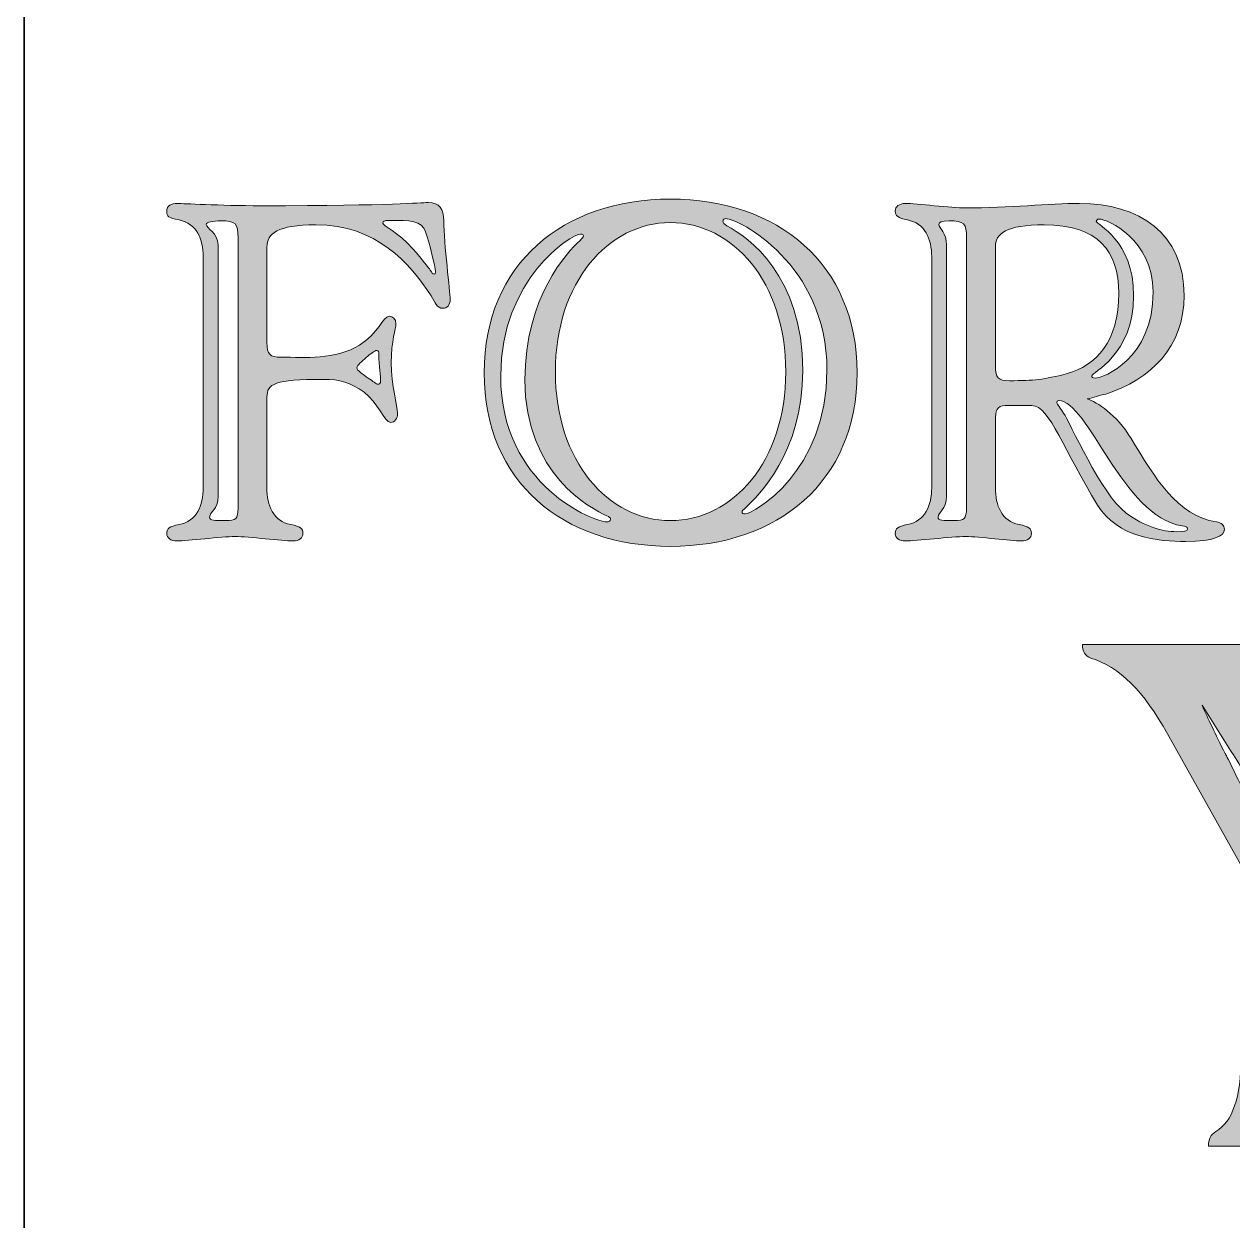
# Model space of a CAD drawing. Extents: x 68 to 882, y -1074 to 317.
# Drawn here: x 68.5 to 273.8, y -328.2 to -124.9 of the extents above; entities that cross this region are included whole.
import ezdxf

# ---------------------------------------------------------------- set-up
doc = ezdxf.new("R2010")
doc.units = 0
doc.header["$MEASUREMENT"] = 0
doc.layers.add('Layer 1', color=7, linetype='Continuous', lineweight=0)

# ---------------------------------------------------------------- blocks, each defined once
blk = doc.blocks.new('Block_5')
at = {"layer": 'Layer 1', "true_color": 0x000000, "transparency": 33554687}
h = blk.add_hatch(color=18, dxfattribs=at)
h.dxf.hatch_style = 2
edge = h.paths.add_edge_path()
edge.add_spline(control_points=[(134.52, -163.02), (136.17, -164.91), (137.18, -166.26), (137.47, -166.64), (137.76, -167.09), (137.9, -167.32), (138.12, -167.32), (138.26, -167.32), (138.34, -167.25), (138.34, -166.94), (138.34, -165.96), (137.33, -162.12), (136.68, -160.15), (136.03, -158.19), (134.01, -158.19), (130.48, -158.19), (129.69, -158.19), (129.4, -158.34), (129.4, -158.64), (129.4, -159.17), (131.92, -160.08), (134.52, -163.02)], knot_values=[0, 0, 0, 0, 1, 1, 1, 2, 2, 2, 3, 3, 3, 4, 4, 4, 5, 5, 5, 6, 6, 6, 7, 7, 7, 7], degree=3, periodic=0)
edge = h.paths.add_edge_path()
edge.add_spline(control_points=[(126.59, -181.5), (125.87, -182.18), (125, -182.79), (125, -183.24), (125, -183.69), (126.01, -184.37), (126.95, -184.98), (127.67, -185.5), (128.39, -186.03), (128.53, -186.03), (128.82, -186.03), (129.04, -185.88), (129.04, -185.43), (129.04, -184.98), (128.75, -182.71), (128.75, -181.05), (128.75, -180.45), (128.61, -180.3), (128.39, -180.3), (128.03, -180.3), (127.24, -180.9), (126.59, -181.5)], knot_values=[0, 0, 0, 0, 1, 1, 1, 2, 2, 2, 3, 3, 3, 4, 4, 4, 5, 5, 5, 6, 6, 6, 7, 7, 7, 7], degree=3, periodic=0)
edge = h.paths.add_edge_path()
edge.add_spline(control_points=[(104.82, -207.08), (104.82, -207.08), (104.82, -161.13), (104.82, -161.13), (104.82, -158.72), (104.46, -158.27), (101.86, -158.27), (100.56, -158.27), (99.41, -158.49), (99.41, -158.87), (99.41, -159.47), (101.43, -160.38), (101.43, -162.34), (101.43, -162.34), (101.43, -205.04), (101.43, -205.04), (101.43, -207.46), (99.99, -207.68), (99.99, -208.59), (99.99, -209.19), (100.78, -209.19), (102.73, -209.19), (104.46, -209.19), (104.82, -208.89), (104.82, -207.08)], knot_values=[0, 0, 0, 0, 1, 1, 1, 2, 2, 2, 3, 3, 3, 4, 4, 4, 5, 5, 5, 6, 6, 6, 7, 7, 7, 8, 8, 8, 8], degree=3, periodic=0)
edge = h.paths.add_edge_path()
edge.add_spline(control_points=[(109.72, -162.72), (109.72, -162.72), (109.72, -178.94), (109.72, -178.94), (109.72, -180.98), (110.22, -181.43), (112.1, -181.43), (116.42, -181.43), (121.11, -181.96), (125.43, -179.39), (128.68, -177.43), (129.4, -174.49), (130.48, -174.49), (131.13, -174.49), (131.63, -174.94), (131.63, -175.77), (131.63, -176.6), (130.84, -178.64), (130.84, -182.41), (130.84, -186.18), (131.92, -189.73), (131.92, -190.94), (131.92, -191.92), (131.42, -192.52), (130.77, -192.52), (129.61, -192.52), (128.61, -189.05), (126.23, -187.39), (123.85, -185.73), (122.19, -185.2), (119.23, -185.2), (111.02, -185.2), (109.72, -185.96), (109.72, -188.22), (109.72, -188.22), (109.72, -203.61), (109.72, -203.61), (109.72, -206.63), (110.8, -209.27), (113.76, -209.87), (115.41, -210.17), (115.85, -210.55), (115.85, -211.38), (115.85, -212.14), (115.2, -212.66), (114.12, -212.66), (112.39, -212.66), (106.62, -211.91), (104.31, -211.91), (102.01, -211.91), (96.17, -212.66), (94.44, -212.66), (93.36, -212.66), (92.71, -212.14), (92.71, -211.38), (92.71, -210.55), (93.14, -210.17), (94.8, -209.87), (97.75, -209.34), (98.91, -206.63), (98.91, -203.61), (98.91, -203.61), (98.91, -164.38), (98.91, -164.38), (98.91, -161.36), (97.75, -158.72), (94.8, -158.12), (92.92, -157.74), (92.71, -157.51), (92.71, -156.68), (92.71, -155.63), (93.43, -155.32), (94.51, -155.32), (95.59, -155.32), (101.43, -155.7), (108.71, -155.7), (132.21, -155.7), (135.24, -155.17), (137.18, -155.17), (138.99, -155.17), (139.78, -156.23), (139.78, -158.27), (139.78, -162.12), (140.86, -170.41), (140.86, -171.62), (140.86, -172.6), (140.28, -173.13), (139.63, -173.13), (138.55, -173.13), (138.34, -172.15), (137.62, -171.02), (134.01, -165.43), (128.32, -158.95), (118.01, -158.95), (111.52, -158.95), (109.72, -160.46), (109.72, -162.72)], knot_values=[0, 0, 0, 0, 1, 1, 1, 2, 2, 2, 3, 3, 3, 4, 4, 4, 5, 5, 5, 6, 6, 6, 7, 7, 7, 8, 8, 8, 9, 9, 9, 10, 10, 10, 11, 11, 11, 12, 12, 12, 13, 13, 13, 14, 14, 14, 15, 15, 15, 16, 16, 16, 17, 17, 17, 18, 18, 18, 19, 19, 19, 20, 20, 20, 21, 21, 21, 22, 22, 22, 23, 23, 23, 24, 24, 24, 25, 25, 25, 26, 26, 26, 27, 27, 27, 28, 28, 28, 29, 29, 29, 30, 30, 30, 31, 31, 31, 32, 32, 32, 32], degree=3, periodic=0)
h = blk.add_hatch(color=18, dxfattribs=at)
h.dxf.hatch_style = 2
edge = h.paths.add_edge_path()
edge.add_spline(control_points=[(204.87, -183.62), (204.87, -165.51), (189.73, -157.89), (187.71, -157.89), (187.42, -157.89), (187.21, -158.04), (187.21, -158.34), (187.21, -158.57), (187.42, -158.87), (187.86, -159.1), (191.53, -161.06), (200.76, -167.62), (200.76, -183.69), (200.76, -197.73), (193.19, -204.97), (191.03, -207.01), (190.67, -207.38), (190.45, -207.53), (190.45, -207.76), (190.45, -207.99), (190.6, -208.06), (190.96, -208.06), (192.47, -208.06), (204.87, -200.82), (204.87, -183.62)], knot_values=[0, 0, 0, 0, 1, 1, 1, 2, 2, 2, 3, 3, 3, 4, 4, 4, 5, 5, 5, 6, 6, 6, 7, 7, 7, 8, 8, 8, 8], degree=3, periodic=0)
edge = h.paths.add_edge_path()
edge.add_spline(control_points=[(178.27, -209.19), (188.87, -209.19), (197.88, -199.16), (197.88, -183.92), (197.88, -168.68), (188.87, -158.57), (178.27, -158.57), (167.75, -158.57), (158.73, -168.68), (158.73, -183.92), (158.73, -199.16), (167.75, -209.19), (178.27, -209.19)], knot_values=[0, 0, 0, 0, 1, 1, 1, 2, 2, 2, 3, 3, 3, 4, 4, 4, 4], degree=3, periodic=0)
edge = h.paths.add_edge_path()
edge.add_spline(control_points=[(149.44, -184.6), (149.44, -203.46), (165.58, -209.42), (167.39, -209.42), (167.89, -209.42), (168.11, -209.27), (168.11, -208.97), (168.11, -208.74), (167.89, -208.59), (167.46, -208.36), (164.79, -207.16), (153.55, -201.35), (153.55, -185.28), (153.55, -171.24), (160.75, -163.62), (162.92, -161.59), (163.28, -161.21), (163.49, -161.06), (163.49, -160.83), (163.49, -160.61), (163.35, -160.53), (162.99, -160.53), (161.47, -160.53), (149.44, -168.15), (149.44, -184.6)], knot_values=[0, 0, 0, 0, 1, 1, 1, 2, 2, 2, 3, 3, 3, 4, 4, 4, 5, 5, 5, 6, 6, 6, 7, 7, 7, 8, 8, 8, 8], degree=3, periodic=0)
edge = h.paths.add_edge_path()
edge.add_spline(control_points=[(178.27, -154.57), (196.51, -154.57), (209.99, -165.59), (209.99, -184.07), (209.99, -202.63), (196.51, -213.57), (178.27, -213.57), (160.1, -213.57), (146.63, -202.7), (146.63, -184.07), (146.63, -165.59), (160.1, -154.57), (178.27, -154.57)], knot_values=[0, 0, 0, 0, 1, 1, 1, 2, 2, 2, 3, 3, 3, 4, 4, 4, 4], degree=3, periodic=0)
h = blk.add_hatch(color=18, dxfattribs=at)
h.dxf.hatch_style = 2
edge = h.paths.add_edge_path()
edge.add_spline(control_points=[(250.64, -158.34), (250.64, -158.95), (256.98, -161.44), (256.98, -171.02), (256.98, -181.05), (249.85, -184.07), (249.85, -184.6), (249.85, -184.82), (250.06, -184.98), (250.43, -184.98), (251.87, -184.98), (260.3, -181.73), (260.3, -170.34), (260.3, -161.44), (252.52, -157.97), (251.15, -157.97), (250.79, -157.97), (250.64, -158.12), (250.64, -158.34)], knot_values=[0, 0, 0, 0, 1, 1, 1, 2, 2, 2, 3, 3, 3, 4, 4, 4, 5, 5, 5, 6, 6, 6, 6], degree=3, periodic=0)
edge = h.paths.add_edge_path()
edge.add_spline(control_points=[(243.94, -189.12), (243.94, -189.35), (244.15, -189.58), (245.09, -190.94), (246.03, -192.29), (251.51, -204.82), (255.69, -207.91), (258.86, -210.25), (261.89, -211.08), (264.27, -211.08), (265.56, -211.08), (266.14, -211), (266.14, -210.63), (266.14, -210.25), (265.85, -210.17), (265.2, -210.1), (255.11, -208.51), (249.27, -188.82), (244.23, -188.82), (244.01, -188.82), (243.94, -188.97), (243.94, -189.12)], knot_values=[0, 0, 0, 0, 1, 1, 1, 2, 2, 2, 3, 3, 3, 4, 4, 4, 5, 5, 5, 6, 6, 6, 7, 7, 7, 7], degree=3, periodic=0)
edge = h.paths.add_edge_path()
edge.add_spline(control_points=[(233.49, -182.94), (233.49, -184.98), (233.99, -185.43), (235.86, -185.43), (240.19, -185.43), (241.63, -185.28), (245.67, -184.22), (250.57, -182.86), (254.46, -178.79), (254.46, -170.56), (254.46, -163.32), (250.86, -158.95), (241.78, -158.95), (235.29, -158.95), (233.49, -160.46), (233.49, -162.72), (233.49, -162.72), (233.49, -182.94), (233.49, -182.94)], knot_values=[0, 0, 0, 0, 1, 1, 1, 2, 2, 2, 3, 3, 3, 4, 4, 4, 5, 5, 5, 6, 6, 6, 6], degree=3, periodic=0)
edge = h.paths.add_edge_path()
edge.add_spline(control_points=[(228.58, -207.08), (228.58, -207.08), (228.58, -161.13), (228.58, -161.13), (228.58, -158.72), (228.22, -158.27), (225.63, -158.27), (224.33, -158.27), (223.9, -158.49), (223.9, -158.87), (223.9, -159.47), (225.2, -160.38), (225.2, -162.34), (225.2, -162.34), (225.2, -205.04), (225.2, -205.04), (225.2, -207.46), (223.75, -207.68), (223.75, -208.59), (223.75, -209.19), (224.55, -209.19), (226.49, -209.19), (228.22, -209.19), (228.58, -208.89), (228.58, -207.08)], knot_values=[0, 0, 0, 0, 1, 1, 1, 2, 2, 2, 3, 3, 3, 4, 4, 4, 5, 5, 5, 6, 6, 6, 7, 7, 7, 8, 8, 8, 8], degree=3, periodic=0)
edge = h.paths.add_edge_path()
edge.add_spline(control_points=[(233.49, -192.22), (233.49, -192.22), (233.49, -203.61), (233.49, -203.61), (233.49, -206.63), (234.57, -209.27), (237.52, -209.87), (239.18, -210.17), (239.61, -210.55), (239.61, -211.38), (239.61, -212.14), (238.96, -212.66), (237.88, -212.66), (236.15, -212.66), (230.75, -211.91), (228.44, -211.91), (226.13, -211.91), (219.93, -212.66), (218.2, -212.66), (217.12, -212.66), (216.47, -212.14), (216.47, -211.38), (216.47, -210.55), (216.91, -210.17), (218.56, -209.87), (221.52, -209.34), (222.67, -206.63), (222.67, -203.61), (222.67, -203.61), (222.67, -164.38), (222.67, -164.38), (222.67, -161.36), (221.52, -158.64), (218.56, -158.12), (216.91, -157.81), (216.47, -157.44), (216.47, -156.61), (216.47, -155.85), (217.12, -155.32), (218.2, -155.32), (219.93, -155.32), (226.13, -156.08), (228.44, -156.08), (235.72, -156.08), (242.78, -155.32), (247.76, -155.32), (257.92, -155.32), (265.56, -160.38), (265.56, -170.94), (265.56, -179.69), (259.87, -185.28), (252.23, -187.69), (251.15, -187.99), (250.14, -188.29), (249.06, -188.52), (250.79, -189.05), (254.03, -191.16), (256.55, -195.24), (260.66, -202.03), (264.34, -208.36), (271.04, -209.42), (271.91, -209.57), (272.41, -209.95), (272.41, -210.7), (272.41, -211.83), (270.61, -212.74), (265.85, -212.74), (261.09, -212.74), (254.32, -212.14), (250.86, -206.55), (245.23, -197.5), (242.71, -189.65), (239.68, -189.65), (239.68, -189.65), (235.14, -189.65), (235.14, -189.65), (233.77, -189.65), (233.49, -190.56), (233.49, -192.22)], knot_values=[0, 0, 0, 0, 1, 1, 1, 2, 2, 2, 3, 3, 3, 4, 4, 4, 5, 5, 5, 6, 6, 6, 7, 7, 7, 8, 8, 8, 9, 9, 9, 10, 10, 10, 11, 11, 11, 12, 12, 12, 13, 13, 13, 14, 14, 14, 15, 15, 15, 16, 16, 16, 17, 17, 17, 18, 18, 18, 19, 19, 19, 20, 20, 20, 21, 21, 21, 22, 22, 22, 23, 23, 23, 24, 24, 24, 25, 25, 25, 26, 26, 26, 26], degree=3, periodic=0)
at = {"layer": 'Layer 1'}
for points, knots in [([(109.72, -162.72), (109.72, -162.72), (109.72, -178.94), (109.72, -178.94), (109.72, -180.98), (110.22, -181.43), (112.1, -181.43), (116.42, -181.43), (121.11, -181.96), (125.43, -179.39), (128.68, -177.43), (129.4, -174.49), (130.48, -174.49), (131.13, -174.49), (131.63, -174.94), (131.63, -175.77), (131.63, -176.6), (130.84, -178.64), (130.84, -182.41), (130.84, -186.18), (131.92, -189.73), (131.92, -190.94), (131.92, -191.92), (131.42, -192.52), (130.77, -192.52), (129.61, -192.52), (128.61, -189.05), (126.23, -187.39), (123.85, -185.73), (122.19, -185.2), (119.23, -185.2), (111.02, -185.2), (109.72, -185.96), (109.72, -188.22), (109.72, -188.22), (109.72, -203.61), (109.72, -203.61), (109.72, -206.63), (110.8, -209.27), (113.76, -209.87), (115.41, -210.17), (115.85, -210.55), (115.85, -211.38), (115.85, -212.14), (115.2, -212.66), (114.12, -212.66), (112.39, -212.66), (106.62, -211.91), (104.31, -211.91), (102.01, -211.91), (96.17, -212.66), (94.44, -212.66), (93.36, -212.66), (92.71, -212.14), (92.71, -211.38), (92.71, -210.55), (93.14, -210.17), (94.8, -209.87), (97.75, -209.34), (98.91, -206.63), (98.91, -203.61), (98.91, -203.61), (98.91, -164.38), (98.91, -164.38), (98.91, -161.36), (97.75, -158.72), (94.8, -158.12), (92.92, -157.74), (92.71, -157.51), (92.71, -156.68), (92.71, -155.63), (93.43, -155.32), (94.51, -155.32), (95.59, -155.32), (101.43, -155.7), (108.71, -155.7), (132.21, -155.7), (135.24, -155.17), (137.18, -155.17), (138.99, -155.17), (139.78, -156.23), (139.78, -158.27), (139.78, -162.12), (140.86, -170.41), (140.86, -171.62), (140.86, -172.6), (140.28, -173.13), (139.63, -173.13), (138.55, -173.13), (138.34, -172.15), (137.62, -171.02), (134.01, -165.43), (128.32, -158.95), (118.01, -158.95), (111.52, -158.95), (109.72, -160.46), (109.72, -162.72)], [0, 0, 0, 0, 1, 1, 1, 2, 2, 2, 3, 3, 3, 4, 4, 4, 5, 5, 5, 6, 6, 6, 7, 7, 7, 8, 8, 8, 9, 9, 9, 10, 10, 10, 11, 11, 11, 12, 12, 12, 13, 13, 13, 14, 14, 14, 15, 15, 15, 16, 16, 16, 17, 17, 17, 18, 18, 18, 19, 19, 19, 20, 20, 20, 21, 21, 21, 22, 22, 22, 23, 23, 23, 24, 24, 24, 25, 25, 25, 26, 26, 26, 27, 27, 27, 28, 28, 28, 29, 29, 29, 30, 30, 30, 31, 31, 31, 32, 32, 32, 32]), ([(178.27, -154.57), (196.51, -154.57), (209.99, -165.59), (209.99, -184.07), (209.99, -202.63), (196.51, -213.57), (178.27, -213.57), (160.1, -213.57), (146.63, -202.7), (146.63, -184.07), (146.63, -165.59), (160.1, -154.57), (178.27, -154.57)], [0, 0, 0, 0, 1, 1, 1, 2, 2, 2, 3, 3, 3, 4, 4, 4, 4]), ([(233.49, -192.22), (233.49, -192.22), (233.49, -203.61), (233.49, -203.61), (233.49, -206.63), (234.57, -209.27), (237.52, -209.87), (239.18, -210.17), (239.61, -210.55), (239.61, -211.38), (239.61, -212.14), (238.96, -212.66), (237.88, -212.66), (236.15, -212.66), (230.75, -211.91), (228.44, -211.91), (226.13, -211.91), (219.93, -212.66), (218.2, -212.66), (217.12, -212.66), (216.47, -212.14), (216.47, -211.38), (216.47, -210.55), (216.91, -210.17), (218.56, -209.87), (221.52, -209.34), (222.67, -206.63), (222.67, -203.61), (222.67, -203.61), (222.67, -164.38), (222.67, -164.38), (222.67, -161.36), (221.52, -158.64), (218.56, -158.12), (216.91, -157.81), (216.47, -157.44), (216.47, -156.61), (216.47, -155.85), (217.12, -155.32), (218.2, -155.32), (219.93, -155.32), (226.13, -156.08), (228.44, -156.08), (235.72, -156.08), (242.78, -155.32), (247.76, -155.32), (257.92, -155.32), (265.56, -160.38), (265.56, -170.94), (265.56, -179.69), (259.87, -185.28), (252.23, -187.69), (251.15, -187.99), (250.14, -188.29), (249.06, -188.52), (250.79, -189.05), (254.03, -191.16), (256.55, -195.24), (260.66, -202.03), (264.34, -208.36), (271.04, -209.42), (271.91, -209.57), (272.41, -209.95), (272.41, -210.7), (272.41, -211.83), (270.61, -212.74), (265.85, -212.74), (261.09, -212.74), (254.32, -212.14), (250.86, -206.55), (245.23, -197.5), (242.71, -189.65), (239.68, -189.65), (239.68, -189.65), (235.14, -189.65), (235.14, -189.65), (233.77, -189.65), (233.49, -190.56), (233.49, -192.22)], [0, 0, 0, 0, 1, 1, 1, 2, 2, 2, 3, 3, 3, 4, 4, 4, 5, 5, 5, 6, 6, 6, 7, 7, 7, 8, 8, 8, 9, 9, 9, 10, 10, 10, 11, 11, 11, 12, 12, 12, 13, 13, 13, 14, 14, 14, 15, 15, 15, 16, 16, 16, 17, 17, 17, 18, 18, 18, 19, 19, 19, 20, 20, 20, 21, 21, 21, 22, 22, 22, 23, 23, 23, 24, 24, 24, 25, 25, 25, 26, 26, 26, 26]), ([(204.87, -183.62), (204.87, -165.51), (189.73, -157.89), (187.71, -157.89), (187.42, -157.89), (187.21, -158.04), (187.21, -158.34), (187.21, -158.57), (187.42, -158.87), (187.86, -159.1), (191.53, -161.06), (200.76, -167.62), (200.76, -183.69), (200.76, -197.73), (193.19, -204.97), (191.03, -207.01), (190.67, -207.38), (190.45, -207.53), (190.45, -207.76), (190.45, -207.99), (190.6, -208.06), (190.96, -208.06), (192.47, -208.06), (204.87, -200.82), (204.87, -183.62)], [0, 0, 0, 0, 1, 1, 1, 2, 2, 2, 3, 3, 3, 4, 4, 4, 5, 5, 5, 6, 6, 6, 7, 7, 7, 8, 8, 8, 8]), ([(250.64, -158.34), (250.64, -158.95), (256.98, -161.44), (256.98, -171.02), (256.98, -181.05), (249.85, -184.07), (249.85, -184.6), (249.85, -184.82), (250.06, -184.98), (250.43, -184.98), (251.87, -184.98), (260.3, -181.73), (260.3, -170.34), (260.3, -161.44), (252.52, -157.97), (251.15, -157.97), (250.79, -157.97), (250.64, -158.12), (250.64, -158.34)], [0, 0, 0, 0, 1, 1, 1, 2, 2, 2, 3, 3, 3, 4, 4, 4, 5, 5, 5, 6, 6, 6, 6]), ([(104.82, -207.08), (104.82, -207.08), (104.82, -161.13), (104.82, -161.13), (104.82, -158.72), (104.46, -158.27), (101.86, -158.27), (100.56, -158.27), (99.41, -158.49), (99.41, -158.87), (99.41, -159.47), (101.43, -160.38), (101.43, -162.34), (101.43, -162.34), (101.43, -205.04), (101.43, -205.04), (101.43, -207.46), (99.99, -207.68), (99.99, -208.59), (99.99, -209.19), (100.78, -209.19), (102.73, -209.19), (104.46, -209.19), (104.82, -208.89), (104.82, -207.08)], [0, 0, 0, 0, 1, 1, 1, 2, 2, 2, 3, 3, 3, 4, 4, 4, 5, 5, 5, 6, 6, 6, 7, 7, 7, 8, 8, 8, 8]), ([(134.52, -163.02), (136.17, -164.91), (137.18, -166.26), (137.47, -166.64), (137.76, -167.09), (137.9, -167.32), (138.12, -167.32), (138.26, -167.32), (138.34, -167.25), (138.34, -166.94), (138.34, -165.96), (137.33, -162.12), (136.68, -160.15), (136.03, -158.19), (134.01, -158.19), (130.48, -158.19), (129.69, -158.19), (129.4, -158.34), (129.4, -158.64), (129.4, -159.17), (131.92, -160.08), (134.52, -163.02)], [0, 0, 0, 0, 1, 1, 1, 2, 2, 2, 3, 3, 3, 4, 4, 4, 5, 5, 5, 6, 6, 6, 7, 7, 7, 7]), ([(178.27, -209.19), (188.87, -209.19), (197.88, -199.16), (197.88, -183.92), (197.88, -168.68), (188.87, -158.57), (178.27, -158.57), (167.75, -158.57), (158.73, -168.68), (158.73, -183.92), (158.73, -199.16), (167.75, -209.19), (178.27, -209.19)], [0, 0, 0, 0, 1, 1, 1, 2, 2, 2, 3, 3, 3, 4, 4, 4, 4]), ([(228.58, -207.08), (228.58, -207.08), (228.58, -161.13), (228.58, -161.13), (228.58, -158.72), (228.22, -158.27), (225.63, -158.27), (224.33, -158.27), (223.9, -158.49), (223.9, -158.87), (223.9, -159.47), (225.2, -160.38), (225.2, -162.34), (225.2, -162.34), (225.2, -205.04), (225.2, -205.04), (225.2, -207.46), (223.75, -207.68), (223.75, -208.59), (223.75, -209.19), (224.55, -209.19), (226.49, -209.19), (228.22, -209.19), (228.58, -208.89), (228.58, -207.08)], [0, 0, 0, 0, 1, 1, 1, 2, 2, 2, 3, 3, 3, 4, 4, 4, 5, 5, 5, 6, 6, 6, 7, 7, 7, 8, 8, 8, 8]), ([(233.49, -182.94), (233.49, -184.98), (233.99, -185.43), (235.86, -185.43), (240.19, -185.43), (241.63, -185.28), (245.67, -184.22), (250.57, -182.86), (254.46, -178.79), (254.46, -170.56), (254.46, -163.32), (250.86, -158.95), (241.78, -158.95), (235.29, -158.95), (233.49, -160.46), (233.49, -162.72), (233.49, -162.72), (233.49, -182.94), (233.49, -182.94)], [0, 0, 0, 0, 1, 1, 1, 2, 2, 2, 3, 3, 3, 4, 4, 4, 5, 5, 5, 6, 6, 6, 6]), ([(149.44, -184.6), (149.44, -203.46), (165.58, -209.42), (167.39, -209.42), (167.89, -209.42), (168.11, -209.27), (168.11, -208.97), (168.11, -208.74), (167.89, -208.59), (167.46, -208.36), (164.79, -207.16), (153.55, -201.35), (153.55, -185.28), (153.55, -171.24), (160.75, -163.62), (162.92, -161.59), (163.28, -161.21), (163.49, -161.06), (163.49, -160.83), (163.49, -160.61), (163.35, -160.53), (162.99, -160.53), (161.47, -160.53), (149.44, -168.15), (149.44, -184.6)], [0, 0, 0, 0, 1, 1, 1, 2, 2, 2, 3, 3, 3, 4, 4, 4, 5, 5, 5, 6, 6, 6, 7, 7, 7, 8, 8, 8, 8]), ([(126.59, -181.5), (125.87, -182.18), (125, -182.79), (125, -183.24), (125, -183.69), (126.01, -184.37), (126.95, -184.98), (127.67, -185.5), (128.39, -186.03), (128.53, -186.03), (128.82, -186.03), (129.04, -185.88), (129.04, -185.43), (129.04, -184.98), (128.75, -182.71), (128.75, -181.05), (128.75, -180.45), (128.61, -180.3), (128.39, -180.3), (128.03, -180.3), (127.24, -180.9), (126.59, -181.5)], [0, 0, 0, 0, 1, 1, 1, 2, 2, 2, 3, 3, 3, 4, 4, 4, 5, 5, 5, 6, 6, 6, 7, 7, 7, 7]), ([(243.94, -189.12), (243.94, -189.35), (244.15, -189.58), (245.09, -190.94), (246.03, -192.29), (251.51, -204.82), (255.69, -207.91), (258.86, -210.25), (261.89, -211.08), (264.27, -211.08), (265.56, -211.08), (266.14, -211), (266.14, -210.63), (266.14, -210.25), (265.85, -210.17), (265.2, -210.1), (255.11, -208.51), (249.27, -188.82), (244.23, -188.82), (244.01, -188.82), (243.94, -188.97), (243.94, -189.12)], [0, 0, 0, 0, 1, 1, 1, 2, 2, 2, 3, 3, 3, 4, 4, 4, 5, 5, 5, 6, 6, 6, 7, 7, 7, 7])]:
    blk.add_open_spline(points, degree=3, knots=knots, dxfattribs=at)
blk = doc.blocks.new('Block_6')
at = {"layer": 'Layer 1', "true_color": 0x000000, "transparency": 33554687}
h = blk.add_hatch(color=18, dxfattribs=at)
h.dxf.hatch_style = 2
edge = h.paths.add_edge_path()
edge.add_spline(control_points=[(283.95, -306.23), (284.07, -305.16), (284.19, -303.58), (284.31, -301.5), (284.42, -299.42), (284.57, -295.32), (284.75, -289.19), (284.93, -283.07), (285.02, -277.15), (285.02, -271.44), (285.02, -269.9), (285.02, -268.77), (285.02, -268.05), (284.78, -267.7), (283.71, -265.74), (281.81, -262.17), (281.45, -261.57), (280.92, -260.68), (280.2, -259.49), (279.49, -258.3), (279.01, -257.47), (278.78, -257), (278.06, -255.92), (277.14, -254.41), (276.01, -252.45), (274.88, -250.48), (274.02, -249.09), (273.43, -248.25), (273.43, -248.25), (268.61, -240.58), (268.61, -240.58), (269.56, -242.72), (270.87, -245.46), (272.53, -248.79), (272.65, -248.91), (274.14, -251.94), (276.99, -257.89), (277.71, -259.2), (278.66, -260.98), (279.85, -263.24), (280.44, -264.43), (281.39, -266.21), (282.7, -268.59), (282.7, -269.19), (282.7, -270.14), (282.7, -271.44), (282.7, -277.15), (282.79, -282.92), (282.97, -288.75), (283.15, -294.57), (283.35, -298.97), (283.59, -301.95), (283.59, -301.95), (283.95, -306.23), (283.95, -306.23)], knot_values=[0, 0, 0, 0, 1, 1, 1, 2, 2, 2, 3, 3, 3, 4, 4, 4, 5, 5, 5, 6, 6, 6, 7, 7, 7, 8, 8, 8, 9, 9, 9, 10, 10, 10, 11, 11, 11, 12, 12, 12, 13, 13, 13, 14, 14, 14, 15, 15, 15, 16, 16, 16, 17, 17, 17, 18, 18, 18, 18], degree=3, periodic=0)
edge = h.paths.add_edge_path()
edge.add_spline(control_points=[(300.18, -230.24), (300.18, -230.24), (321.59, -230.24), (321.59, -230.24), (321.59, -231.43), (321.11, -232.2), (320.16, -232.56), (315.52, -234.22), (311, -238.51), (306.6, -245.4), (306.6, -245.4), (291.98, -267.7), (291.98, -267.7), (291.98, -267.7), (291.98, -300.34), (291.98, -300.34), (291.98, -307.12), (293.46, -311.34), (296.44, -313), (297.15, -313.48), (297.51, -314.31), (297.51, -315.5), (297.51, -315.5), (269.68, -315.5), (269.68, -315.5), (269.68, -314.31), (270.09, -313.48), (270.93, -313), (273.78, -311.34), (275.21, -307.18), (275.21, -300.52), (275.21, -300.52), (275.21, -267.7), (275.21, -267.7), (275.21, -267.7), (262.72, -245.4), (262.72, -245.4), (258.8, -238.27), (254.46, -233.98), (249.7, -232.56), (248.75, -232.2), (248.27, -231.43), (248.27, -230.24), (248.27, -230.24), (279.85, -230.24), (279.85, -230.24), (279.85, -231.31), (279.55, -232.14), (278.95, -232.74), (277.88, -233.57), (277.29, -234.91), (277.17, -236.75), (277.05, -238.59), (277.77, -241.36), (279.31, -245.04), (279.31, -245.04), (288.77, -261.81), (288.77, -261.81), (288.77, -261.81), (299.29, -245.4), (299.29, -245.4), (300.95, -242.9), (302.02, -240.7), (302.5, -238.8), (302.97, -236.9), (303.06, -235.5), (302.77, -234.61), (302.47, -233.72), (302.02, -233.09), (301.43, -232.74), (300.6, -232.14), (300.18, -231.31), (300.18, -230.24)], knot_values=[0, 0, 0, 0, 1, 1, 1, 2, 2, 2, 3, 3, 3, 4, 4, 4, 5, 5, 5, 6, 6, 6, 7, 7, 7, 8, 8, 8, 9, 9, 9, 10, 10, 10, 11, 11, 11, 12, 12, 12, 13, 13, 13, 14, 14, 14, 15, 15, 15, 16, 16, 16, 17, 17, 17, 18, 18, 18, 19, 19, 19, 20, 20, 20, 21, 21, 21, 22, 22, 22, 23, 23, 23, 24, 24, 24, 24], degree=3, periodic=0)
at = {"layer": 'Layer 1'}
for points, knots in [([(300.18, -230.24), (300.18, -230.24), (321.59, -230.24), (321.59, -230.24), (321.59, -231.43), (321.11, -232.2), (320.16, -232.56), (315.52, -234.22), (311, -238.51), (306.6, -245.4), (306.6, -245.4), (291.98, -267.7), (291.98, -267.7), (291.98, -267.7), (291.98, -300.34), (291.98, -300.34), (291.98, -307.12), (293.46, -311.34), (296.44, -313), (297.15, -313.48), (297.51, -314.31), (297.51, -315.5), (297.51, -315.5), (269.68, -315.5), (269.68, -315.5), (269.68, -314.31), (270.09, -313.48), (270.93, -313), (273.78, -311.34), (275.21, -307.18), (275.21, -300.52), (275.21, -300.52), (275.21, -267.7), (275.21, -267.7), (275.21, -267.7), (262.72, -245.4), (262.72, -245.4), (258.8, -238.27), (254.46, -233.98), (249.7, -232.56), (248.75, -232.2), (248.27, -231.43), (248.27, -230.24), (248.27, -230.24), (279.85, -230.24), (279.85, -230.24), (279.85, -231.31), (279.55, -232.14), (278.95, -232.74), (277.88, -233.57), (277.29, -234.91), (277.17, -236.75), (277.05, -238.59), (277.77, -241.36), (279.31, -245.04), (279.31, -245.04), (288.77, -261.81), (288.77, -261.81), (288.77, -261.81), (299.29, -245.4), (299.29, -245.4), (300.95, -242.9), (302.02, -240.7), (302.5, -238.8), (302.97, -236.9), (303.06, -235.5), (302.77, -234.61), (302.47, -233.72), (302.02, -233.09), (301.43, -232.74), (300.6, -232.14), (300.18, -231.31), (300.18, -230.24)], [0, 0, 0, 0, 1, 1, 1, 2, 2, 2, 3, 3, 3, 4, 4, 4, 5, 5, 5, 6, 6, 6, 7, 7, 7, 8, 8, 8, 9, 9, 9, 10, 10, 10, 11, 11, 11, 12, 12, 12, 13, 13, 13, 14, 14, 14, 15, 15, 15, 16, 16, 16, 17, 17, 17, 18, 18, 18, 19, 19, 19, 20, 20, 20, 21, 21, 21, 22, 22, 22, 23, 23, 23, 24, 24, 24, 24]), ([(283.95, -306.23), (284.07, -305.16), (284.19, -303.58), (284.31, -301.5), (284.42, -299.42), (284.57, -295.32), (284.75, -289.19), (284.93, -283.07), (285.02, -277.15), (285.02, -271.44), (285.02, -269.9), (285.02, -268.77), (285.02, -268.05), (284.78, -267.7), (283.71, -265.74), (281.81, -262.17), (281.45, -261.57), (280.92, -260.68), (280.2, -259.49), (279.49, -258.3), (279.01, -257.47), (278.78, -257), (278.06, -255.92), (277.14, -254.41), (276.01, -252.45), (274.88, -250.48), (274.02, -249.09), (273.43, -248.25), (273.43, -248.25), (268.61, -240.58), (268.61, -240.58), (269.56, -242.72), (270.87, -245.46), (272.53, -248.79), (272.65, -248.91), (274.14, -251.94), (276.99, -257.89), (277.71, -259.2), (278.66, -260.98), (279.85, -263.24), (280.44, -264.43), (281.39, -266.21), (282.7, -268.59), (282.7, -269.19), (282.7, -270.14), (282.7, -271.44), (282.7, -277.15), (282.79, -282.92), (282.97, -288.75), (283.15, -294.57), (283.35, -298.97), (283.59, -301.95), (283.59, -301.95), (283.95, -306.23), (283.95, -306.23)], [0, 0, 0, 0, 1, 1, 1, 2, 2, 2, 3, 3, 3, 4, 4, 4, 5, 5, 5, 6, 6, 6, 7, 7, 7, 8, 8, 8, 9, 9, 9, 10, 10, 10, 11, 11, 11, 12, 12, 12, 13, 13, 13, 14, 14, 14, 15, 15, 15, 16, 16, 16, 17, 17, 17, 18, 18, 18, 18])]:
    blk.add_open_spline(points, degree=3, knots=knots, dxfattribs=at)
blk = doc.blocks.new('Block_0')
at = {"layer": 'Layer 1', "color": 1, "lineweight": 35, "true_color": 0xff0000}
blk.add_open_spline([(675.92, 317.38), (675.92, 317.38), (269.82, 317.38), (269.82, 317.38), (269.82, 317.38), (68.48, 31.58), (68.48, 31.58), (68.48, 31.58), (68.48, -1074.32), (68.48, -1074.32), (68.48, -1074.32), (881.67, -1074.32), (881.67, -1074.32), (881.67, -1074.32), (881.67, 31.33), (881.67, 31.33), (881.67, 31.33), (675.92, 317.38), (675.92, 317.38)], degree=3, knots=[0, 0, 0, 0, 1, 1, 1, 2, 2, 2, 3, 3, 3, 4, 4, 4, 5, 5, 5, 6, 6, 6, 6], dxfattribs=at)
at = {"layer": 'Layer 1'}
for name in ['Block_5', 'Block_6']:
    blk.add_blockref(name, (0, 0), dxfattribs=at)

msp = doc.modelspace()

# ---------------------------------------------------------------- block references
at = {"layer": 'Layer 1'}
msp.add_blockref('Block_0', (0, 0), dxfattribs=at)

doc.saveas('drawing.dxf')
